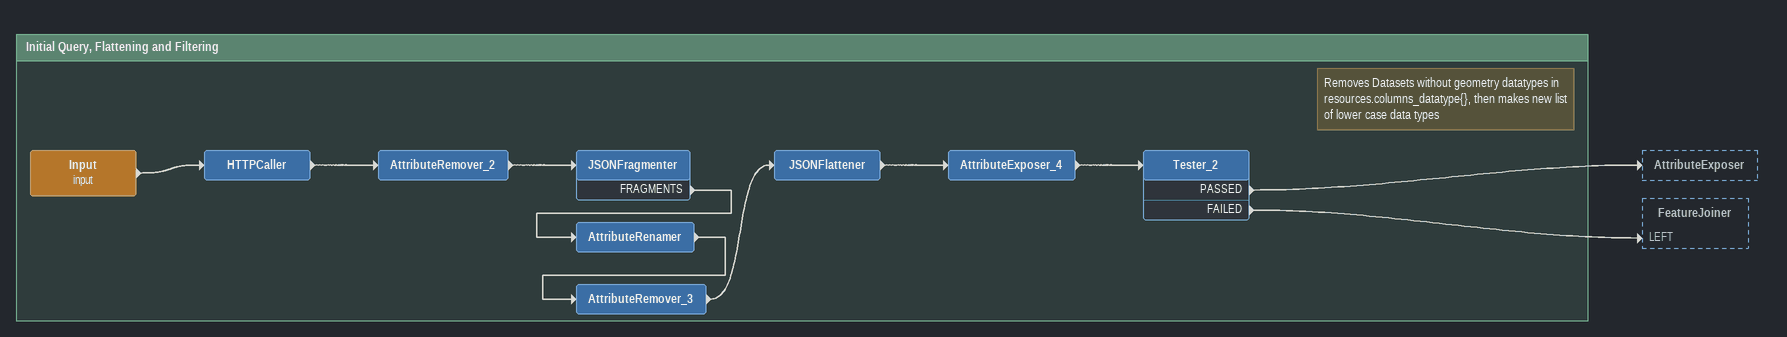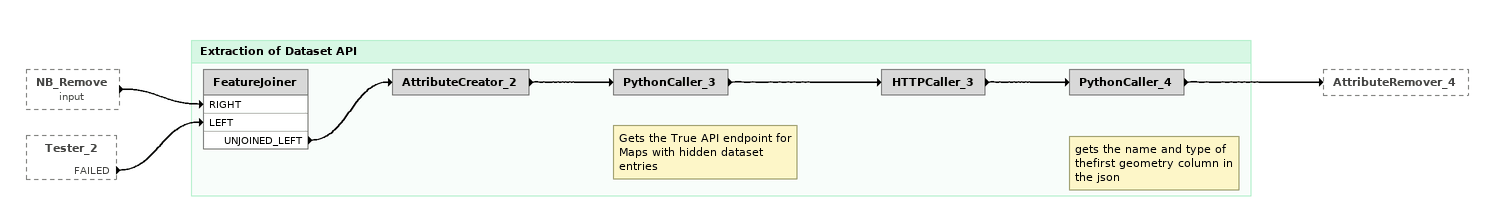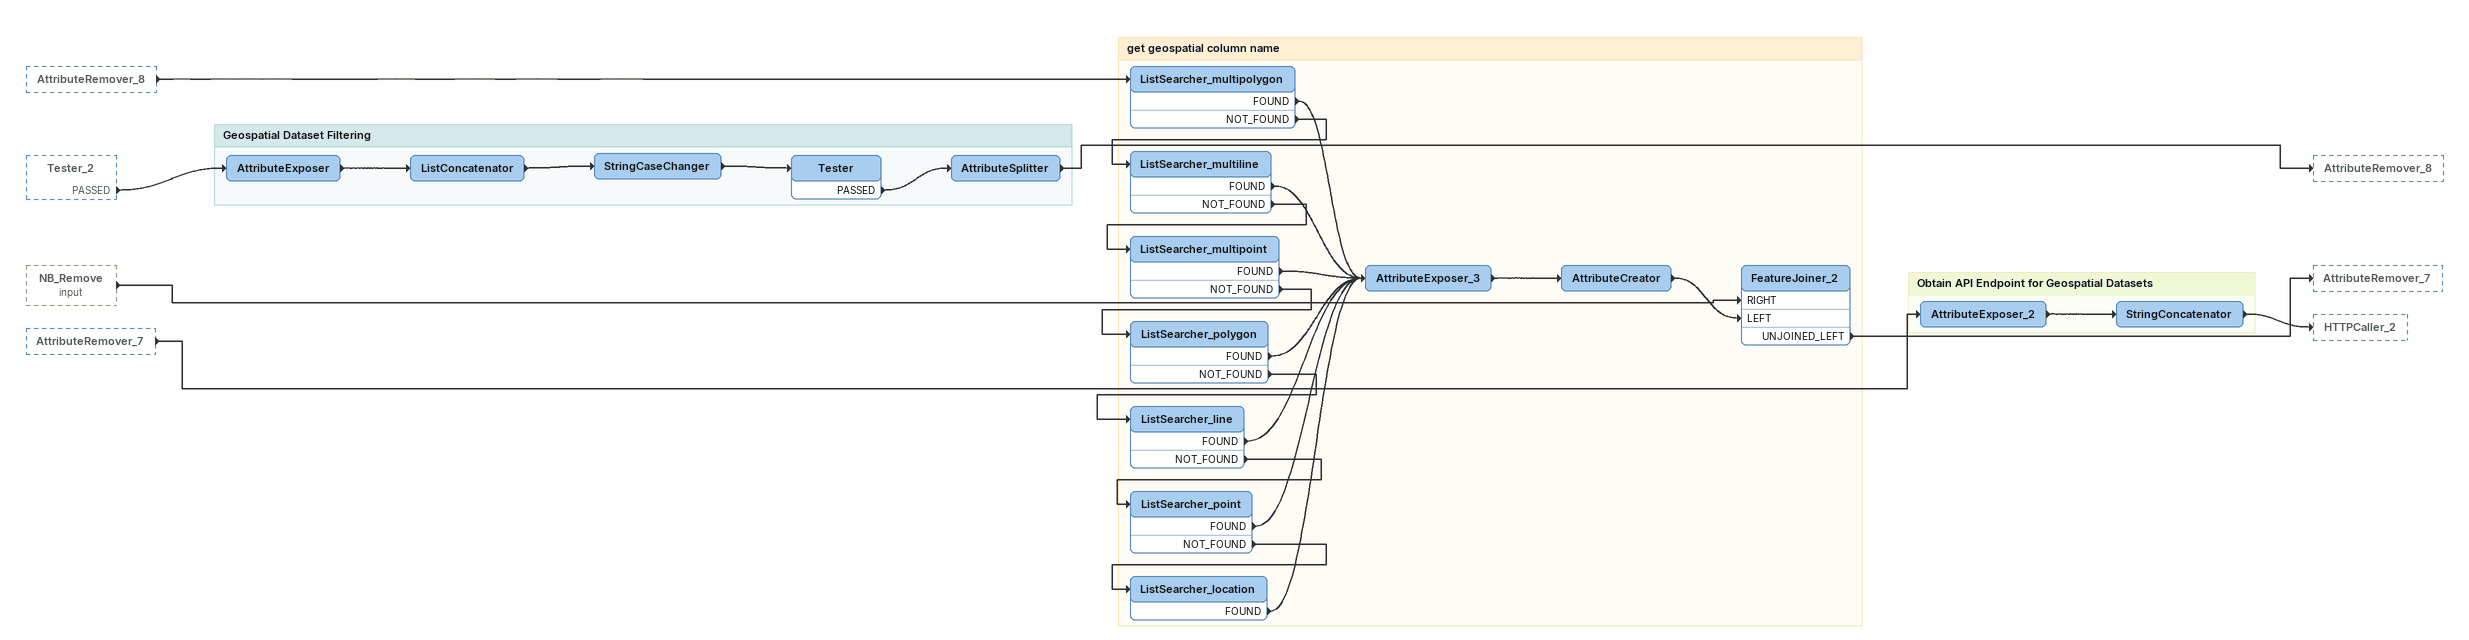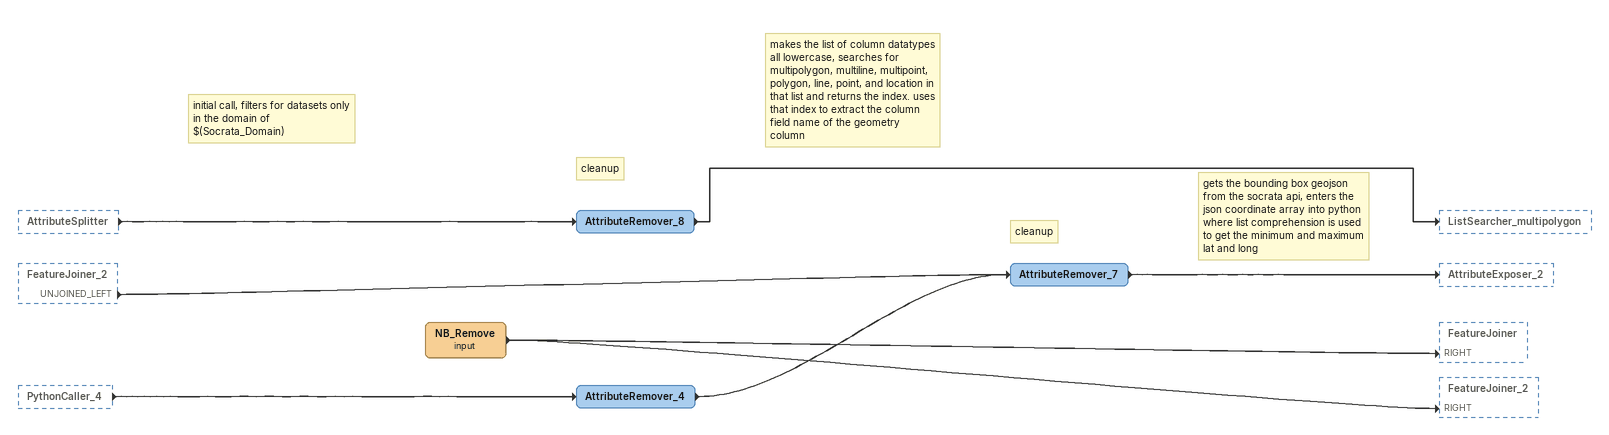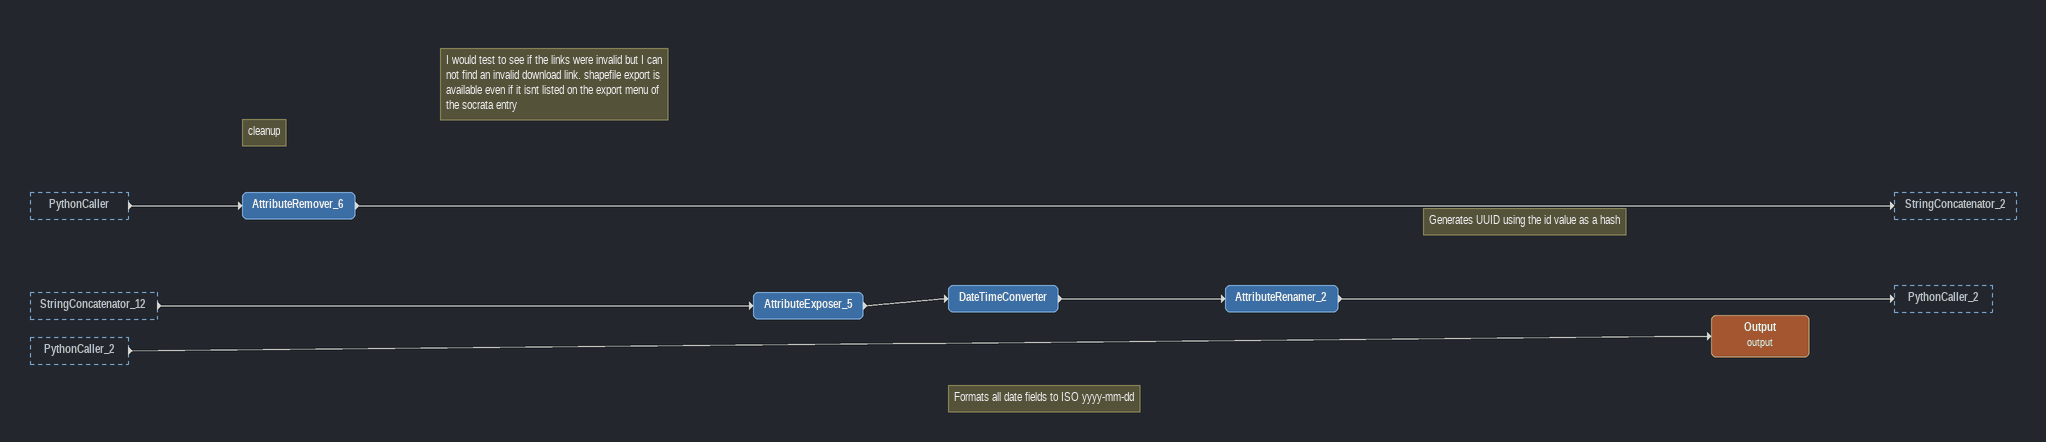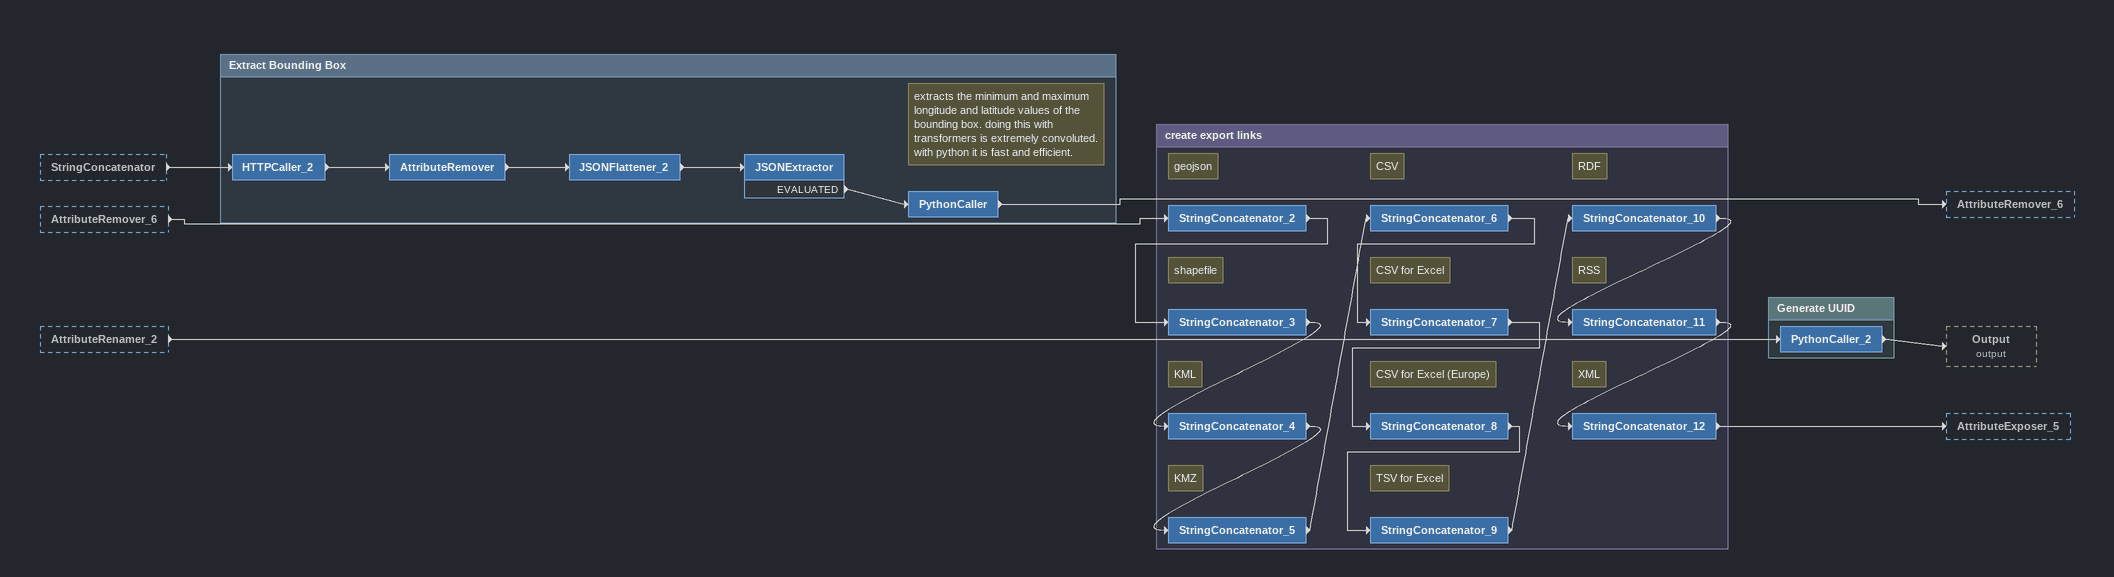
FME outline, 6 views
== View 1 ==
Bookmark: Initial Query, Flattening and Filtering
Input (input)
    -> HTTPCaller
HTTPCaller
    -> AttributeRemover_2
AttributeRemover_2
    -> JSONFragmenter
JSONFragmenter
    FRAGMENTS -> AttributeRenamer
AttributeRenamer
    -> AttributeRemover_3
AttributeRemover_3
    -> JSONFlattener
JSONFlattener
    -> AttributeExposer_4
AttributeExposer_4
    -> Tester_2
Note: Removes Datasets without geometry datatypes in resources.columns_datatype{}, then makes new list of lower case data types
Tester_2
    PASSED -> AttributeExposer
    FAILED -> FeatureJoiner [LEFT]

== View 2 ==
NB_Remove (input) [outside]
    -> FeatureJoiner [RIGHT]
Tester_2 [outside]
    FAILED -> FeatureJoiner [LEFT]

Bookmark: Extraction of Dataset API
FeatureJoiner
    UNJOINED_LEFT -> AttributeCreator_2
AttributeCreator_2
    -> PythonCaller_3
Note: Gets the True API endpoint for Maps with hidden dataset entries
PythonCaller_3
    -> HTTPCaller_3
HTTPCaller_3
    -> PythonCaller_4
Note: gets the name and type of thefirst geometry column in the json
PythonCaller_4
    -> AttributeRemover_4

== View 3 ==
AttributeRemover_8 [outside]
    -> ListSearcher_multipolygon
Tester_2 [outside]
    PASSED -> AttributeExposer
NB_Remove (input) [outside]
    -> FeatureJoiner_2 [RIGHT]
AttributeRemover_7 [outside]
    -> AttributeExposer_2

Bookmark: Geospatial Dataset Filtering
AttributeExposer
    -> ListConcatenator
ListConcatenator
    -> StringCaseChanger
StringCaseChanger
    -> Tester
Tester
    PASSED -> AttributeSplitter
AttributeSplitter
    -> AttributeRemover_8

Bookmark: get geospatial column name
ListSearcher_multipolygon
    FOUND -> AttributeExposer_3
    NOT_FOUND -> ListSearcher_multiline
ListSearcher_multiline
    FOUND -> AttributeExposer_3
    NOT_FOUND -> ListSearcher_multipoint
ListSearcher_multipoint
    FOUND -> AttributeExposer_3
    NOT_FOUND -> ListSearcher_polygon
ListSearcher_polygon
    FOUND -> AttributeExposer_3
    NOT_FOUND -> ListSearcher_line
ListSearcher_line
    FOUND -> AttributeExposer_3
    NOT_FOUND -> ListSearcher_point
ListSearcher_point
    FOUND -> AttributeExposer_3
    NOT_FOUND -> ListSearcher_location
ListSearcher_location
    FOUND -> AttributeExposer_3
AttributeExposer_3
    -> AttributeCreator
AttributeCreator
    -> FeatureJoiner_2 [LEFT]
FeatureJoiner_2
    UNJOINED_LEFT -> AttributeRemover_7

Bookmark: Obtain API Endpoint for Geospatial Datasets
AttributeExposer_2
    -> StringConcatenator
StringConcatenator
    -> HTTPCaller_2

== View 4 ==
AttributeSplitter [outside]
    -> AttributeRemover_8
FeatureJoiner_2 [outside]
    UNJOINED_LEFT -> AttributeRemover_7
PythonCaller_4 [outside]
    -> AttributeRemover_4
Note: cleanup
Note: makes the list of column datatypes all lowercase, searches for multipolygon, multiline, multipoint, polygon, line, point, and location in that list and returns the index. uses that index to extract the column field name of the geometry column
AttributeRemover_8
    -> ListSearcher_multipolygon
Note: initial call, filters for datasets only in the domain of $(Socrata_Domain)
NB_Remove (input)
    -> FeatureJoiner [RIGHT]
    -> FeatureJoiner_2 [RIGHT]
AttributeRemover_4
    -> AttributeRemover_7
Note: cleanup
Note: gets the bounding box geojson from the socrata api, enters the json coordinate array into python where list comprehension is used to get the minimum and maximum lat and long
AttributeRemover_7
    -> AttributeExposer_2

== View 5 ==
PythonCaller [outside]
    -> AttributeRemover_6
StringConcatenator_12 [outside]
    -> AttributeExposer_5
PythonCaller_2 [outside]
    -> Output (output)
Note: cleanup
Note: I would test to see if the links were invalid but I can not find an invalid download link. shapefile export is available even if it isnt listed on the export menu of the socrata entry
AttributeRemover_6
    -> StringConcatenator_2
AttributeExposer_5
    -> DateTimeConverter
Note: Formats all date fields to ISO yyyy-mm-dd
DateTimeConverter
    -> AttributeRenamer_2
AttributeRenamer_2
    -> PythonCaller_2
Note: Generates UUID using the id value as a hash
Output (output)

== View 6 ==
StringConcatenator [outside]
    -> HTTPCaller_2
AttributeRemover_6 [outside]
    -> StringConcatenator_2
AttributeRenamer_2 [outside]
    -> PythonCaller_2

Bookmark: Extract Bounding Box
HTTPCaller_2
    -> AttributeRemover
AttributeRemover
    -> JSONFlattener_2
JSONFlattener_2
    -> JSONExtractor
JSONExtractor
    EVALUATED -> PythonCaller
Note: extracts the minimum and maximum longitude and latitude values of the bounding box. doing this with transformers is extremely convoluted. with python it is fast and efficient.
PythonCaller
    -> AttributeRemover_6

Bookmark: create export links
Note: geojson
StringConcatenator_2
    -> StringConcatenator_3
Note: shapefile
StringConcatenator_3
    -> StringConcatenator_4
Note: KML
StringConcatenator_4
    -> StringConcatenator_5
Note: KMZ
StringConcatenator_5
    -> StringConcatenator_6
Note: CSV
StringConcatenator_6
    -> StringConcatenator_7
Note: CSV for Excel
StringConcatenator_7
    -> StringConcatenator_8
Note: CSV for Excel (Europe)
StringConcatenator_8
    -> StringConcatenator_9
Note: TSV for Excel
StringConcatenator_9
    -> StringConcatenator_10
Note: RDF
StringConcatenator_10
    -> StringConcatenator_11
Note: RSS
StringConcatenator_11
    -> StringConcatenator_12
Note: XML
StringConcatenator_12
    -> AttributeExposer_5

Bookmark: Generate UUID
PythonCaller_2
    -> Output (output)
